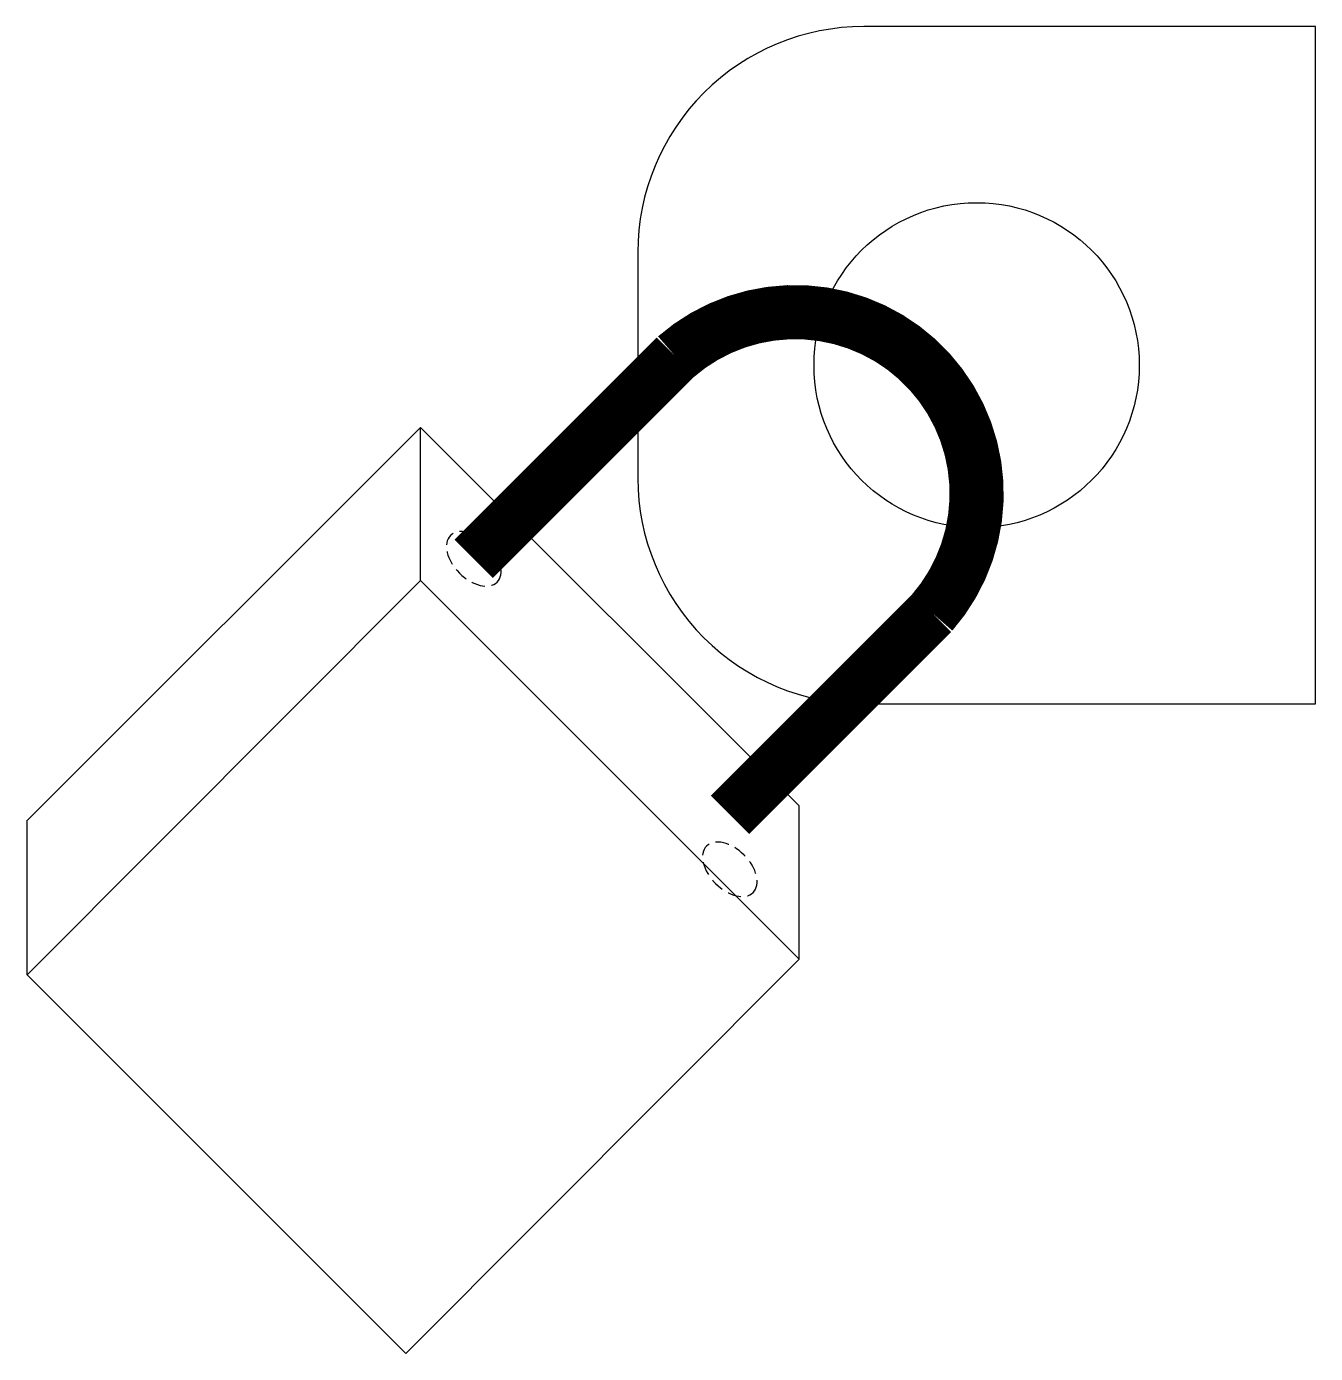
# Model space of a CAD drawing. Header units: millimetres. Extents: x 0 to 47.6, y 0 to 49.
import ezdxf

# ---------------------------------------------------------------- set-up
doc = ezdxf.new("R2010")
doc.units = ezdxf.units.MM
doc.linetypes.add('DASHED', pattern=[0.75, 0.5, -0.25])
doc.layers.add('THIET BI DIEN', color=5, linetype='Continuous')

# ---------------------------------------------------------------- blocks, each defined once
blk = doc.blocks.new('TV-KBR')
at = {"color": 8, "linetype": 'ByBlock', "const_width": 2}
blk.add_lwpolyline([(-14.15, -9.137, 0.934055), (-23.598, 0.312, 1.448734)], format="xyb", dxfattribs=at)
at = {"color": 8, "linetype": 'DASHED', "const_width": 2}
for points in [[(-23.598, 0.312), (-31.054, -7.144)], [(-14.15, -9.137), (-21.605, -16.592)]]:
    blk.add_lwpolyline(points, dxfattribs=at)
at = {"color": 8, "linetype": 'DASHED', "extrusion": (0, 0, -1)}
for centre in [(-31.054, -7.144), (-21.605, -18.601)]:
    blk.add_ellipse(centre, major_axis=(0.859, -0.859), ratio=0.61182, dxfattribs=at)
at = {"layer": 'THIET BI DIEN'}
for p, q in [((-33.021, -2.291), (-47.553, -16.823)), ((-19.052, -16.261), (-33.021, -2.291)), ((-33.021, -7.948), (-33.021, -2.291)), ((-33.021, -7.948), (-47.533, -22.5)), ((-19.052, -21.918), (-33.021, -7.948)), ((-19.052, -21.918), (-19.052, -16.261)), ((-47.533, -22.5), (-47.533, -16.843)), ((-33.563, -36.469), (-47.533, -22.5))]:
    blk.add_line(p, q, dxfattribs=at)
at = {"layer": 'THIET BI DIEN', "ltscale": 10}
blk.add_lwpolyline([(-16.667, -12.5), (0, -12.5), (0, 12.5), (-16.667, 12.5, 0.414214), (-25, 4.167), (-25, -4.167, 0.414214)], format="xyb", close=True, dxfattribs=at)
at = {"layer": 'THIET BI DIEN'}
blk.add_lwpolyline([(-19.052, -21.918), (-33.563, -36.469)], dxfattribs=at)
at = {"layer": 'THIET BI DIEN', "ltscale": 10}
blk.add_circle((-12.5, 0), 6, dxfattribs=at)

msp = doc.modelspace()

# ---------------------------------------------------------------- block references
msp.add_blockref('TV-KBR', (47.553, 36.469))

doc.saveas('drawing.dxf')
